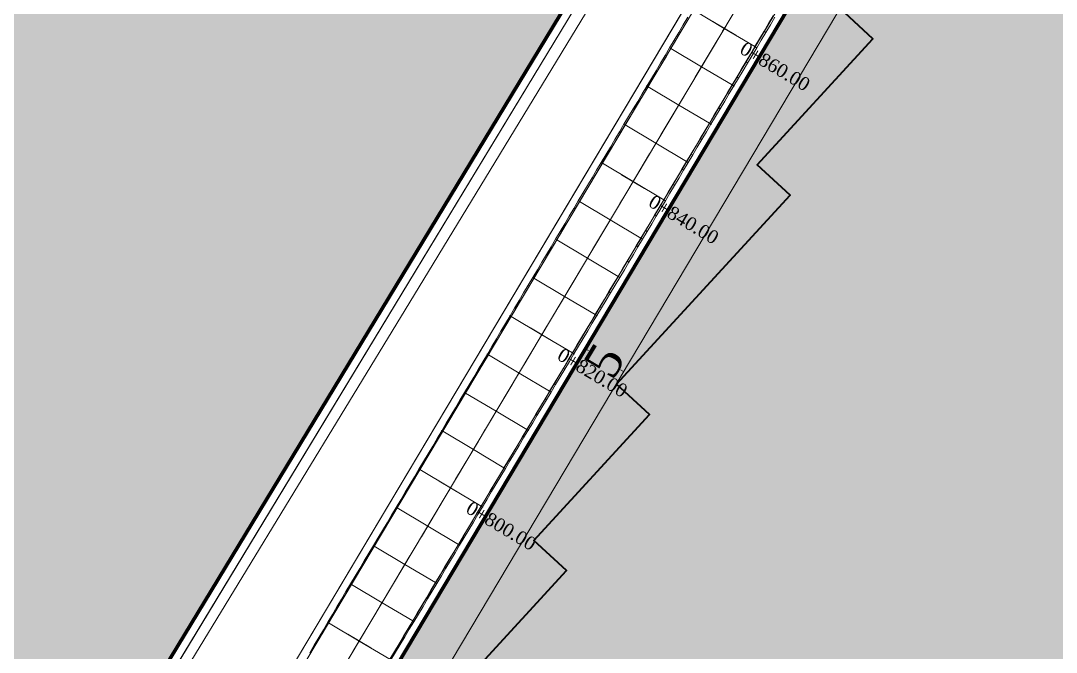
# Model space of a CAD drawing. Header units: metres. Extents: x 478603 to 489313, y 4282657 to 4289463.
# Drawn here: x 480176.2 to 480292.3, y 4287409.7 to 4287480.6 of the extents above; entities that cross this region are included whole.
import ezdxf

# ---------------------------------------------------------------- set-up
doc = ezdxf.new("R2010")
doc.units = ezdxf.units.M
for name, color, linetype, lineweight in [('ADAKENARI', 18, 'Continuous', 0), ('EKS_5', 5, 'Continuous', 0), ('EKSENLER', 3, 'Continuous', 0), ('HDA_5', 30, 'Continuous', 0), ('HDO_5', 30, 'Continuous', 0), ('KALDIRIM', 11, 'Continuous', 0), ('KYA_5', 1, 'Continuous', 20), ('KYO_5', 1, 'Continuous', 20), ('PARSEL_ALAN', 254, 'Continuous', 0), ('PARSEL_SERA_ALAN', 9, 'Continuous', 40), ('PL_ALİNMAN', 1, 'Continuous', 0), ('PL_ENKESIT', 1, 'Continuous', 0), ('PL_KM', 4, 'Continuous', 0), ('PL_KMYAZI', 30, 'Continuous', 0), ('REFUJ', 63, 'Continuous', 0), ('REVIZE_ONERI_KAM_SNR', 9, 'Continuous', 0), ('ROL_CEPHE', 1, 'Continuous', 0), ('SEV_KYA_HDA', 3, 'Continuous', 0), ('SEV_KYO_HDO', 3, 'Continuous', 0), ('SNR_PLANONAMAA', 233, 'Continuous', 0), ('SNR_YAPIYAK', 18, 'Continuous', 0), ('YKA_5', 33, 'Continuous', 0), ('YKO_5', 33, 'Continuous', 0)]:
    doc.layers.add(name, color=color, linetype=linetype, lineweight=lineweight)
doc.styles.get("Standard").update_dxf_attribs({"font": 'times.ttf'})

msp = doc.modelspace()

# ---------------------------------------------------------------- hatches: boundary and pattern name
at = {"layer": 'PARSEL_ALAN'}
msp.add_hatch(color=256, dxfattribs=at).paths.add_polyline_path([(480178.12, 4287340.65), (480306.94, 4287217.36), (480469.28, 4287395.43), (480302.06, 4287548.74)])
at = {"layer": 'PARSEL_SERA_ALAN'}
msp.add_hatch(color=256, dxfattribs=at).paths.add_polyline_path([(480293.18, 4287524.05), (480306.15, 4287538.21), (480460.94, 4287396.29), (480311.72, 4287233.54), (480190.1, 4287345.05), (480196.59, 4287352.12), (480192.91, 4287355.5), (480212.37, 4287376.73), (480208.68, 4287380.11), (480221.66, 4287394.26), (480217.97, 4287397.64), (480237.44, 4287418.87), (480233.75, 4287422.25), (480246.73, 4287436.4), (480243.04, 4287439.78), (480262.5, 4287461.01), (480258.82, 4287464.39), (480271.79, 4287478.54), (480268.11, 4287481.92), (480287.57, 4287503.14), (480283.89, 4287506.52), (480296.86, 4287520.68)])
at = {"layer": 'REVIZE_ONERI_KAM_SNR'}
msp.add_hatch(color=256, dxfattribs=at).paths.add_polyline_path([(480391.37, 4287736.67), (479958.38, 4287021.55), (479846.66, 4286823.22), (479817.89, 4286807.32), (479678.54, 4286593.14), (479667.02, 4286563.36), (479171.87, 4285664.49), (479060.05, 4285423.5), (478955.18, 4285211.94), (478971.57, 4285181.44), (478973.58, 4285138.06), (478896.83, 4284994.41), (478884.26, 4284953.22), (478871.38, 4284822.15), (478829.64, 4284818.29), (478829.64, 4284859.4), (478806.79, 4284865.48), (478716.87, 4284674.35), (478705.55, 4284645.23), (478602.86, 4284697.15), (478665.09, 4284834.56), (478661.84, 4284859.59), (478721.27, 4284982.03), (478734.09, 4284989.86), (478857.78, 4285241.35), (478838.86, 4285277.85), (478831.67, 4285382.6), (478866.61, 4285387.39), (478882.65, 4285289.09), (479341.44, 4286225.89), (479492.42, 4286515.34), (479668.69, 4286852.71), (479834.72, 4287134.36), (480316.15, 4287820.51), (480353.75, 4287856.55), (480321.39, 4287969.42), (480358.64, 4287985.06), (480384.47, 4287906.35), (480463.86, 4288018.44), (480598.66, 4288207.44), (480775.09, 4288481.28), (480856.22, 4288581.77), (481195.87, 4289025.92), (481277.92, 4288967.09), (481191.32, 4288856.62), (480684.78, 4288177.97), (480420.91, 4287781.11), (480447.15, 4287667.53), (480456.56, 4287584.46), (480422.31, 4287581.55), (480417.61, 4287623.09), (480404.49, 4287679.88)])

# ---------------------------------------------------------------- linework, layer by layer
at = {"layer": 'ADAKENARI', "lineweight": 200}
for p, q in [((480391.37, 4287736.67), (479958.38, 4287021.55)), ((480032.45, 4287096.08), (480373.88, 4287669.33))]:
    msp.add_line(p, q, dxfattribs=at)
at = {"layer": 'EKS_5'}
for p in [(480255.12, 4287479.71, 953.74), (480252.56, 4287475.41, 953.76), (480250.01, 4287471.11, 953.78), (480247.45, 4287466.82, 953.8), (480244.89, 4287462.52, 953.81), (480242.33, 4287458.23, 953.83), (480239.77, 4287453.93, 953.85), (480237.21, 4287449.64, 953.87), (480234.65, 4287445.34, 953.89), (480232.1, 4287441.04, 953.9), (480229.54, 4287436.75, 953.92), (480226.98, 4287432.45, 953.94), (480224.42, 4287428.16, 953.96), (480221.86, 4287423.86, 953.97), (480219.3, 4287419.56, 953.99), (480216.74, 4287415.27, 954.01), (480214.19, 4287410.97, 954.03)]:
    msp.add_point(p, dxfattribs=at)
at = {"layer": 'EKSENLER'}
msp.add_line((480392.57, 4287710.48), (480029.26, 4287100.49), dxfattribs=at)
at = {"layer": 'HDA_5'}
msp.add_polyline3d([(480217.63, 4287408.92, 953.98), (480218.14, 4287409.78, 953.97), (480218.65, 4287410.64, 953.97), (480219.17, 4287411.5, 953.97), (480219.68, 4287412.36, 953.96), (480220.19, 4287413.22, 953.96), (480220.7, 4287414.08, 953.96), (480221.21, 4287414.94, 953.95), (480221.72, 4287415.79, 953.95), (480222.24, 4287416.65, 953.95), (480222.75, 4287417.51, 953.94), (480223.26, 4287418.37, 953.94), (480223.77, 4287419.23, 953.94), (480224.28, 4287420.09, 953.93), (480224.79, 4287420.95, 953.93), (480225.31, 4287421.81, 953.92), (480225.82, 4287422.67, 953.92), (480226.33, 4287423.53, 953.92), (480226.84, 4287424.39, 953.91), (480227.35, 4287425.25, 953.91), (480227.86, 4287426.1, 953.91), (480228.38, 4287426.96, 953.9), (480228.89, 4287427.82, 953.9), (480229.4, 4287428.68, 953.9), (480229.91, 4287429.54, 953.89), (480230.42, 4287430.4, 953.89), (480230.94, 4287431.26, 953.89), (480231.45, 4287432.12, 953.88), (480231.96, 4287432.98, 953.88), (480232.47, 4287433.84, 953.87), (480232.98, 4287434.7, 953.87), (480233.49, 4287435.56, 953.87), (480234.01, 4287436.41, 953.86), (480234.52, 4287437.27, 953.86), (480235.03, 4287438.13, 953.86), (480235.54, 4287438.99, 953.85), (480236.05, 4287439.85, 953.85), (480236.56, 4287440.71, 953.85), (480237.08, 4287441.57, 953.84), (480237.59, 4287442.43, 953.84), (480238.1, 4287443.29, 953.84), (480238.61, 4287444.15, 953.83), (480239.12, 4287445.01, 953.83), (480239.63, 4287445.86, 953.82), (480240.15, 4287446.72, 953.82), (480240.66, 4287447.58, 953.82), (480241.17, 4287448.44, 953.81), (480241.68, 4287449.3, 953.81), (480242.19, 4287450.16, 953.81), (480242.7, 4287451.02, 953.8), (480243.22, 4287451.88, 953.8), (480243.73, 4287452.74, 953.8), (480244.24, 4287453.6, 953.79), (480244.75, 4287454.46, 953.79), (480245.26, 4287455.32, 953.79), (480245.78, 4287456.17, 953.78), (480246.29, 4287457.03, 953.78), (480246.8, 4287457.89, 953.77), (480247.31, 4287458.75, 953.77), (480247.82, 4287459.61, 953.77), (480248.33, 4287460.47, 953.76), (480248.85, 4287461.33, 953.76), (480249.36, 4287462.19, 953.76), (480249.87, 4287463.05, 953.75), (480250.38, 4287463.91, 953.75), (480250.89, 4287464.77, 953.75), (480251.4, 4287465.63, 953.74), (480251.92, 4287466.48, 953.74), (480252.43, 4287467.34, 953.74), (480252.94, 4287468.2, 953.73), (480253.45, 4287469.06, 953.73), (480253.96, 4287469.92, 953.73), (480254.47, 4287470.78, 953.72), (480254.99, 4287471.64, 953.72), (480255.5, 4287472.5, 953.71), (480256.01, 4287473.36, 953.71), (480256.52, 4287474.22, 953.71), (480257.03, 4287475.08, 953.7), (480257.54, 4287475.94, 953.7), (480258.06, 4287476.79, 953.7), (480258.57, 4287477.65, 953.69), (480259.08, 4287478.51, 953.69), (480259.59, 4287479.37, 953.69), (480260.1, 4287480.23, 953.68), (480260.61, 4287481.09, 953.68)], dxfattribs=at)
for p in [(480258.57, 4287477.65, 953.69), (480256.01, 4287473.36, 953.71), (480253.45, 4287469.06, 953.73), (480250.89, 4287464.77, 953.75), (480248.33, 4287460.47, 953.76), (480245.78, 4287456.17, 953.78), (480243.22, 4287451.88, 953.8), (480240.66, 4287447.58, 953.82), (480238.1, 4287443.29, 953.84), (480235.54, 4287438.99, 953.85), (480232.98, 4287434.7, 953.87), (480230.42, 4287430.4, 953.89), (480227.86, 4287426.1, 953.91), (480225.31, 4287421.81, 953.92), (480222.75, 4287417.51, 953.94), (480220.19, 4287413.22, 953.96)]:
    msp.add_point(p, dxfattribs=at)
at = {"layer": 'HDO_5'}
msp.add_polyline3d([(480208.69, 4287409.59, 953.99), (480209.21, 4287410.45, 953.99), (480209.72, 4287411.31, 953.99), (480210.23, 4287412.17, 953.98), (480210.74, 4287413.03, 953.98), (480211.25, 4287413.88, 953.97), (480211.76, 4287414.74, 953.97), (480212.28, 4287415.6, 953.97), (480212.79, 4287416.46, 953.96), (480213.3, 4287417.32, 953.96), (480213.81, 4287418.18, 953.96), (480214.32, 4287419.04, 953.95), (480214.83, 4287419.9, 953.95), (480215.35, 4287420.76, 953.95), (480215.86, 4287421.62, 953.94), (480216.37, 4287422.48, 953.94), (480216.88, 4287423.34, 953.94), (480217.39, 4287424.19, 953.93), (480217.9, 4287425.05, 953.93), (480218.42, 4287425.91, 953.92), (480218.93, 4287426.77, 953.92), (480219.44, 4287427.63, 953.92), (480219.95, 4287428.49, 953.91), (480220.46, 4287429.35, 953.91), (480220.97, 4287430.21, 953.91), (480221.49, 4287431.07, 953.9), (480222, 4287431.93, 953.9), (480222.51, 4287432.79, 953.9), (480223.02, 4287433.65, 953.89), (480223.53, 4287434.5, 953.89), (480224.04, 4287435.36, 953.89), (480224.56, 4287436.22, 953.88), (480225.07, 4287437.08, 953.88), (480225.58, 4287437.94, 953.87), (480226.09, 4287438.8, 953.87), (480226.6, 4287439.66, 953.87), (480227.12, 4287440.52, 953.86), (480227.63, 4287441.38, 953.86), (480228.14, 4287442.24, 953.86), (480228.65, 4287443.1, 953.85), (480229.16, 4287443.95, 953.85), (480229.67, 4287444.81, 953.85), (480230.19, 4287445.67, 953.84), (480230.7, 4287446.53, 953.84), (480231.21, 4287447.39, 953.84), (480231.72, 4287448.25, 953.83), (480232.23, 4287449.11, 953.83), (480232.74, 4287449.97, 953.82), (480233.26, 4287450.83, 953.82), (480233.77, 4287451.69, 953.82), (480234.28, 4287452.55, 953.81), (480234.79, 4287453.41, 953.81), (480235.3, 4287454.26, 953.81), (480235.81, 4287455.12, 953.8), (480236.33, 4287455.98, 953.8), (480236.84, 4287456.84, 953.8), (480237.35, 4287457.7, 953.79), (480237.86, 4287458.56, 953.79), (480238.37, 4287459.42, 953.79), (480238.88, 4287460.28, 953.78), (480239.4, 4287461.14, 953.78), (480239.91, 4287462, 953.77), (480240.42, 4287462.86, 953.77), (480240.93, 4287463.72, 953.77), (480241.44, 4287464.57, 953.76), (480241.95, 4287465.43, 953.76), (480242.47, 4287466.29, 953.76), (480242.98, 4287467.15, 953.75), (480243.49, 4287468.01, 953.75), (480244, 4287468.87, 953.75), (480244.51, 4287469.73, 953.74), (480245.03, 4287470.59, 953.74), (480245.54, 4287471.45, 953.74), (480246.05, 4287472.31, 953.73), (480246.56, 4287473.17, 953.73), (480247.07, 4287474.03, 953.73), (480247.58, 4287474.88, 953.72), (480248.1, 4287475.74, 953.72), (480248.61, 4287476.6, 953.71), (480249.12, 4287477.46, 953.71), (480249.63, 4287478.32, 953.71), (480250.14, 4287479.18, 953.7), (480250.65, 4287480.04, 953.7), (480251.17, 4287480.9, 953.7)], dxfattribs=at)
for p in [(480249.12, 4287477.46, 953.71), (480246.56, 4287473.17, 953.73), (480244, 4287468.87, 953.75), (480241.44, 4287464.57, 953.76), (480238.88, 4287460.28, 953.78), (480236.33, 4287455.98, 953.8), (480233.77, 4287451.69, 953.82), (480231.21, 4287447.39, 953.84), (480228.65, 4287443.1, 953.85), (480226.09, 4287438.8, 953.87), (480223.53, 4287434.5, 953.89), (480220.97, 4287430.21, 953.91), (480218.42, 4287425.91, 953.92), (480215.86, 4287421.62, 953.94), (480213.3, 4287417.32, 953.96), (480210.74, 4287413.03, 953.98)]:
    msp.add_point(p, dxfattribs=at)
at = {"layer": 'KALDIRIM'}
for p, q in [((479854.18, 4286814.36), (480371.62, 4287683.12)), ((480378.66, 4287679.3), (480032.7, 4287098.44))]:
    msp.add_line(p, q, dxfattribs=at)
at = {"layer": 'KYA_5'}
msp.add_polyline3d([(480217.74, 4287408.85, 955.28), (480218.26, 4287409.71, 955.31), (480218.77, 4287410.57, 955.33), (480219.29, 4287411.43, 955.35), (480219.8, 4287412.29, 955.38), (480220.31, 4287413.14, 955.4), (480220.83, 4287414, 955.41), (480221.34, 4287414.86, 955.42), (480221.85, 4287415.72, 955.42), (480222.36, 4287416.58, 955.43), (480222.88, 4287417.44, 955.44), (480223.39, 4287418.29, 955.45), (480223.9, 4287419.15, 955.46), (480224.42, 4287420.01, 955.48), (480224.93, 4287420.87, 955.49), (480225.44, 4287421.73, 955.5), (480225.96, 4287422.59, 955.52), (480226.47, 4287423.44, 955.53), (480226.98, 4287424.3, 955.55), (480227.5, 4287425.16, 955.56), (480228.01, 4287426.02, 955.58), (480228.52, 4287426.88, 955.58), (480229.03, 4287427.74, 955.58), (480229.55, 4287428.6, 955.58), (480230.06, 4287429.45, 955.58), (480230.57, 4287430.31, 955.58), (480231.08, 4287431.17, 955.58), (480231.59, 4287432.03, 955.57), (480232.1, 4287432.89, 955.57), (480232.62, 4287433.75, 955.57), (480233.13, 4287434.61, 955.56), (480233.64, 4287435.47, 955.56), (480234.15, 4287436.33, 955.56), (480234.66, 4287437.19, 955.57), (480235.18, 4287438.05, 955.57), (480235.69, 4287438.9, 955.57), (480236.2, 4287439.76, 955.6), (480236.72, 4287440.62, 955.63), (480237.23, 4287441.48, 955.66), (480237.75, 4287442.33, 955.69), (480238.26, 4287443.19, 955.71), (480238.78, 4287444.05, 955.74), (480239.29, 4287444.91, 955.77), (480239.8, 4287445.76, 955.8), (480240.32, 4287446.62, 955.83), (480240.83, 4287447.48, 955.86), (480241.35, 4287448.34, 955.86), (480241.86, 4287449.2, 955.86), (480242.37, 4287450.05, 955.87), (480242.88, 4287450.91, 955.87), (480243.4, 4287451.77, 955.88), (480243.91, 4287452.63, 955.87), (480244.42, 4287453.49, 955.87), (480244.93, 4287454.35, 955.86), (480245.44, 4287455.21, 955.86), (480245.95, 4287456.07, 955.85), (480246.46, 4287456.93, 955.85), (480246.98, 4287457.79, 955.84), (480247.49, 4287458.65, 955.84), (480248, 4287459.51, 955.83), (480248.51, 4287460.37, 955.82), (480249.02, 4287461.22, 955.82), (480249.53, 4287462.08, 955.81), (480250.05, 4287462.94, 955.8), (480250.56, 4287463.8, 955.8), (480251.07, 4287464.66, 955.79), (480251.58, 4287465.52, 955.78), (480252.09, 4287466.38, 955.77), (480252.6, 4287467.24, 955.76), (480253.11, 4287468.1, 955.76), (480253.62, 4287468.96, 955.75), (480254.14, 4287469.82, 955.77), (480254.65, 4287470.68, 955.78), (480255.16, 4287471.53, 955.8), (480255.68, 4287472.39, 955.82), (480256.19, 4287473.25, 955.84), (480256.71, 4287474.11, 955.85), (480257.22, 4287474.97, 955.86), (480257.73, 4287475.82, 955.86), (480258.24, 4287476.68, 955.87), (480258.76, 4287477.54, 955.88), (480259.27, 4287478.4, 955.85), (480259.78, 4287479.26, 955.83), (480260.29, 4287480.12, 955.81), (480260.8, 4287480.98, 955.79)], dxfattribs=at)
for p in [(480258.76, 4287477.54, 955.88), (480256.19, 4287473.25, 955.84), (480253.62, 4287468.96, 955.75), (480251.07, 4287464.66, 955.79), (480248.51, 4287460.37, 955.82), (480245.95, 4287456.07, 955.85), (480243.4, 4287451.77, 955.88), (480240.83, 4287447.48, 955.86), (480238.26, 4287443.19, 955.71), (480235.69, 4287438.9, 955.57), (480233.13, 4287434.61, 955.56), (480230.57, 4287430.31, 955.58), (480228.01, 4287426.02, 955.58), (480225.44, 4287421.73, 955.5), (480222.88, 4287417.44, 955.44), (480220.31, 4287413.14, 955.4)]:
    msp.add_point(p, dxfattribs=at)
at = {"layer": 'KYO_5'}
msp.add_polyline3d([(480208.63, 4287409.63, 954.74), (480209.14, 4287410.49, 954.75), (480209.65, 4287411.35, 954.77), (480210.16, 4287412.21, 954.79), (480210.67, 4287413.07, 954.81), (480211.18, 4287413.93, 954.83), (480211.69, 4287414.79, 954.86), (480212.2, 4287415.65, 954.89), (480212.7, 4287416.51, 954.91), (480213.21, 4287417.37, 954.94), (480213.73, 4287418.23, 954.94), (480214.24, 4287419.09, 954.94), (480214.75, 4287419.95, 954.94), (480215.26, 4287420.81, 954.93), (480215.77, 4287421.67, 954.93), (480216.28, 4287422.53, 954.93), (480216.8, 4287423.39, 954.93), (480217.31, 4287424.25, 954.93), (480217.82, 4287425.1, 954.93), (480218.33, 4287425.96, 954.93), (480218.84, 4287426.82, 954.93), (480219.35, 4287427.68, 954.94), (480219.86, 4287428.54, 954.95), (480220.37, 4287429.4, 954.95), (480220.88, 4287430.26, 954.96), (480221.4, 4287431.12, 954.97), (480221.91, 4287431.98, 954.97), (480222.42, 4287432.84, 954.98), (480222.93, 4287433.7, 954.99), (480223.44, 4287434.56, 954.99), (480223.95, 4287435.42, 955), (480224.46, 4287436.28, 955.01), (480224.97, 4287437.14, 955.01), (480225.48, 4287438, 955.02), (480225.99, 4287438.86, 955.02), (480226.5, 4287439.72, 955.03), (480227.02, 4287440.58, 955.03), (480227.53, 4287441.44, 955.04), (480228.04, 4287442.3, 955.05), (480228.55, 4287443.16, 955.05), (480229.06, 4287444.02, 955.09), (480229.56, 4287444.88, 955.13), (480230.07, 4287445.74, 955.17), (480230.58, 4287446.6, 955.21), (480231.09, 4287447.46, 955.25), (480231.6, 4287448.32, 955.24), (480232.11, 4287449.18, 955.24), (480232.62, 4287450.04, 955.24), (480233.13, 4287450.9, 955.24), (480233.65, 4287451.76, 955.23), (480234.16, 4287452.62, 955.25), (480234.67, 4287453.48, 955.26), (480235.18, 4287454.34, 955.28), (480235.69, 4287455.2, 955.29), (480236.2, 4287456.06, 955.31), (480236.71, 4287456.92, 955.31), (480237.22, 4287457.78, 955.31), (480237.73, 4287458.64, 955.32), (480238.24, 4287459.5, 955.32), (480238.75, 4287460.36, 955.32), (480239.26, 4287461.22, 955.32), (480239.78, 4287462.08, 955.31), (480240.29, 4287462.94, 955.31), (480240.8, 4287463.79, 955.3), (480241.31, 4287464.65, 955.3), (480241.82, 4287465.51, 955.29), (480242.34, 4287466.37, 955.28), (480242.85, 4287467.23, 955.28), (480243.36, 4287468.09, 955.27), (480243.87, 4287468.95, 955.26), (480244.38, 4287469.81, 955.25), (480244.9, 4287470.67, 955.24), (480245.41, 4287471.52, 955.23), (480245.92, 4287472.38, 955.22), (480246.43, 4287473.24, 955.22), (480246.94, 4287474.1, 955.22), (480247.46, 4287474.96, 955.22), (480247.97, 4287475.82, 955.22), (480248.48, 4287476.68, 955.23), (480248.99, 4287477.54, 955.23), (480249.5, 4287478.4, 955.23), (480250.01, 4287479.26, 955.23), (480250.52, 4287480.12, 955.23), (480251.03, 4287480.98, 955.23)], dxfattribs=at)
for p in [(480248.99, 4287477.54, 955.23), (480246.43, 4287473.24, 955.22), (480243.87, 4287468.95, 955.26), (480241.31, 4287464.65, 955.3), (480238.75, 4287460.36, 955.32), (480236.2, 4287456.06, 955.31), (480233.65, 4287451.76, 955.23), (480231.09, 4287447.46, 955.25), (480228.55, 4287443.16, 955.05), (480225.99, 4287438.86, 955.02), (480223.44, 4287434.56, 954.99), (480220.88, 4287430.26, 954.96), (480218.33, 4287425.96, 954.93), (480215.77, 4287421.67, 954.93), (480213.21, 4287417.37, 954.94), (480210.67, 4287413.07, 954.81)]:
    msp.add_point(p, dxfattribs=at)
at = {"layer": 'PARSEL_ALAN'}
for points in [[(480178.12, 4287340.65, 954.33), (480306.94, 4287217.36, 950.43), (480469.28, 4287395.43, 964.15), (480302.06, 4287548.74, 954.84), (480178.12, 4287340.65, 954.33)], [(480178.12, 4287340.65, 0), (480306.94, 4287217.36, 0), (480469.28, 4287395.43, 0), (480302.06, 4287548.74, 0), (480178.12, 4287340.65, 0)]]:
    msp.add_polyline3d(points, close=True, dxfattribs=at)
at = {"layer": 'PARSEL_SERA_ALAN'}
msp.add_polyline3d([(480293.18, 4287524.05, 0), (480306.15, 4287538.21, 0), (480460.94, 4287396.29, 0), (480311.72, 4287233.54, 0), (480190.1, 4287345.05, 0), (480196.59, 4287352.12, 0), (480192.91, 4287355.5, 0), (480212.37, 4287376.73, 0), (480208.68, 4287380.11, 0), (480221.66, 4287394.26, 0), (480217.97, 4287397.64, 0), (480237.44, 4287418.87, 0), (480233.75, 4287422.25, 0), (480246.73, 4287436.4, 0), (480243.04, 4287439.78, 0), (480262.5, 4287461.01, 0), (480258.82, 4287464.39, 0), (480271.79, 4287478.54, 0), (480268.11, 4287481.92, 0), (480287.57, 4287503.14, 0), (480283.89, 4287506.52, 0), (480296.86, 4287520.68, 0), (480293.18, 4287524.05, 0)], close=True, dxfattribs=at)
msp.add_polyline3d([(480293.18, 4287524.05, 0), (480306.15, 4287538.21, 0), (480460.94, 4287396.29, 0), (480311.72, 4287233.54, 0), (480190.1, 4287345.05, 0), (480196.59, 4287352.12, 0), (480192.91, 4287355.5, 0), (480212.37, 4287376.73, 0), (480208.68, 4287380.11, 0), (480221.66, 4287394.26, 0), (480217.97, 4287397.64, 0), (480237.44, 4287418.87, 0), (480233.75, 4287422.25, 0), (480246.73, 4287436.4, 0), (480243.04, 4287439.78, 0), (480262.5, 4287461.01, 0), (480258.82, 4287464.39, 0), (480271.79, 4287478.54, 0), (480268.11, 4287481.92, 0), (480287.57, 4287503.14, 0), (480283.89, 4287506.52, 0), (480296.86, 4287520.68, 0), (480293.18, 4287524.05, 0)], close=True, dxfattribs=at)
at = {"layer": 'PL_ALİNMAN'}
for p, q in [((480254.93, 4287479.38), (480255.18, 4287479.81)), ((480251.86, 4287474.22), (480254.42, 4287478.52)), ((480251.09, 4287472.93), (480251.34, 4287473.36)), ((480248.02, 4287467.78), (480250.58, 4287472.07)), ((480247.25, 4287466.49), (480247.51, 4287466.92)), ((480244.18, 4287461.33), (480246.74, 4287465.63)), ((480243.41, 4287460.05), (480243.67, 4287460.48)), ((480240.34, 4287454.89), (480242.9, 4287459.19)), ((480239.58, 4287453.6), (480239.83, 4287454.03)), ((480236.51, 4287448.45), (480239.06, 4287452.74)), ((480235.74, 4287447.16), (480235.99, 4287447.59)), ((480232.67, 4287442), (480235.23, 4287446.3)), ((480231.9, 4287440.71), (480232.16, 4287441.14)), ((480228.83, 4287435.56), (480231.39, 4287439.86)), ((480228.06, 4287434.27), (480228.32, 4287434.7)), ((480224.99, 4287429.12), (480227.55, 4287433.41)), ((480224.22, 4287427.83), (480224.48, 4287428.26)), ((480221.15, 4287422.67), (480223.71, 4287426.97)), ((480220.39, 4287421.38), (480220.64, 4287421.81)), ((480217.32, 4287416.23), (480219.87, 4287420.52)), ((480216.55, 4287414.94), (480216.8, 4287415.37)), ((480213.48, 4287409.79), (480216.04, 4287414.08))]:
    msp.add_line(p, q, dxfattribs=at)
at = {"layer": 'PL_ENKESIT'}
for points in [[(480251.55, 4287481.84, 955.23), (480251.68, 4287481.76, 953.69), (480251.69, 4287481.75, 953.74), (480255.12, 4287479.71, 953.74), (480258.56, 4287477.66, 953.74), (480258.57, 4287477.65, 953.69), (480258.76, 4287477.54, 955.88)], [(480248.99, 4287477.54, 955.23), (480249.12, 4287477.46, 953.71), (480249.13, 4287477.46, 953.76), (480252.56, 4287475.41, 953.76), (480256, 4287473.36, 953.76), (480256.01, 4287473.36, 953.71), (480256.19, 4287473.25, 955.84)], [(480246.43, 4287473.24, 955.22), (480246.56, 4287473.17, 953.73), (480246.57, 4287473.16, 953.78), (480250.01, 4287471.11, 953.78), (480253.44, 4287469.07, 953.78), (480253.45, 4287469.06, 953.73), (480253.62, 4287468.96, 955.75)], [(480243.87, 4287468.95, 955.26), (480244, 4287468.87, 953.75), (480244.01, 4287468.87, 953.8), (480247.45, 4287466.82, 953.8), (480250.88, 4287464.77, 953.8), (480250.89, 4287464.77, 953.75), (480251.07, 4287464.66, 955.79)], [(480241.31, 4287464.65, 955.3), (480241.44, 4287464.57, 953.76), (480241.45, 4287464.57, 953.81), (480244.89, 4287462.52, 953.81), (480248.33, 4287460.48, 953.81), (480248.33, 4287460.47, 953.76), (480248.51, 4287460.37, 955.82)], [(480238.75, 4287460.36, 955.32), (480238.88, 4287460.28, 953.78), (480238.89, 4287460.27, 953.83), (480242.33, 4287458.23, 953.83), (480245.77, 4287456.18, 953.83), (480245.78, 4287456.17, 953.78), (480245.95, 4287456.07, 955.85)], [(480236.2, 4287456.06, 955.31), (480236.33, 4287455.98, 953.8), (480236.33, 4287455.98, 953.85), (480239.77, 4287453.93, 953.85), (480243.21, 4287451.88, 953.85), (480243.22, 4287451.88, 953.8), (480243.4, 4287451.77, 955.88)], [(480233.65, 4287451.76, 955.23), (480233.77, 4287451.69, 953.82), (480233.78, 4287451.68, 953.87), (480237.21, 4287449.64, 953.87), (480240.65, 4287447.59, 953.87), (480240.66, 4287447.58, 953.82), (480240.83, 4287447.48, 955.86)], [(480231.09, 4287447.46, 955.25), (480231.21, 4287447.39, 953.84), (480231.22, 4287447.39, 953.89), (480234.65, 4287445.34, 953.89), (480238.09, 4287443.29, 953.89), (480238.1, 4287443.29, 953.84), (480238.26, 4287443.19, 955.71)], [(480228.55, 4287443.16, 955.05), (480228.65, 4287443.1, 953.85), (480228.66, 4287443.09, 953.9), (480232.1, 4287441.04, 953.9), (480235.53, 4287439, 953.9), (480235.54, 4287438.99, 953.85), (480235.69, 4287438.9, 955.57)], [(480225.99, 4287438.86, 955.02), (480226.09, 4287438.8, 953.87), (480226.1, 4287438.79, 953.92), (480229.54, 4287436.75, 953.92), (480232.97, 4287434.7, 953.92), (480232.98, 4287434.7, 953.87), (480233.13, 4287434.61, 955.56)], [(480223.44, 4287434.56, 954.99), (480223.53, 4287434.5, 953.89), (480223.54, 4287434.5, 953.94), (480226.98, 4287432.45, 953.94), (480230.41, 4287430.41, 953.94), (480230.42, 4287430.4, 953.89), (480230.57, 4287430.31, 955.58)], [(480220.88, 4287430.26, 954.96), (480220.97, 4287430.21, 953.91), (480220.98, 4287430.2, 953.96), (480224.42, 4287428.16, 953.96), (480227.86, 4287426.11, 953.96), (480227.86, 4287426.1, 953.91), (480228.01, 4287426.02, 955.58)], [(480218.33, 4287425.96, 954.93), (480218.42, 4287425.91, 953.92), (480218.42, 4287425.91, 953.97), (480221.86, 4287423.86, 953.97), (480225.3, 4287421.81, 953.97), (480225.31, 4287421.81, 953.92), (480225.44, 4287421.73, 955.5)], [(480215.77, 4287421.67, 954.93), (480215.86, 4287421.62, 953.94), (480215.87, 4287421.61, 953.99), (480219.3, 4287419.56, 953.99), (480222.74, 4287417.52, 953.99), (480222.75, 4287417.51, 953.94), (480222.88, 4287417.44, 955.44)], [(480213.21, 4287417.37, 954.94), (480213.3, 4287417.32, 953.96), (480213.31, 4287417.32, 954.01), (480216.74, 4287415.27, 954.01), (480220.18, 4287413.22, 954.01), (480220.19, 4287413.22, 953.96), (480220.31, 4287413.14, 955.4)], [(480210.67, 4287413.07, 954.81), (480210.74, 4287413.03, 953.98), (480210.75, 4287413.02, 954.03), (480214.19, 4287410.97, 954.03), (480217.62, 4287408.93, 954.03), (480217.63, 4287408.92, 953.98), (480217.74, 4287408.85, 955.28)]]:
    msp.add_polyline3d(points, dxfattribs=at)
at = {"layer": 'PL_KM'}
for p, q in [((480256.41, 4287478.94), (480253.83, 4287480.47)), ((480246.18, 4287461.76), (480243.6, 4287463.29)), ((480235.94, 4287444.57), (480233.37, 4287446.11)), ((480225.71, 4287427.39), (480223.13, 4287428.92)), ((480215.47, 4287410.21), (480212.9, 4287411.74))]:
    msp.add_line(p, q, dxfattribs=at)
at = {"layer": 'REFUJ'}
for p, q in [((480350.02, 4287666.45), (479959.25, 4287021.04)), ((479853.4, 4286815.01), (480357.77, 4287661.82))]:
    msp.add_line(p, q, dxfattribs=at)
msp.add_polyline3d([(479959.25, 4287021.04, 0), (480350.02, 4287666.45, 0), (480350.37, 4287666.92, 0), (480350.81, 4287667.31, 0), (480351.31, 4287667.61, 0), (480351.86, 4287667.81, 0), (480352.44, 4287667.9, 0), (480353.02, 4287667.87, 0), (480353.59, 4287667.73, 0), (480354.12, 4287667.48, 0), (480356.72, 4287665.93, 0), (480357.2, 4287665.58, 0), (480357.6, 4287665.15, 0), (480357.9, 4287664.64, 0), (480358.1, 4287664.09, 0), (480358.19, 4287663.51, 0), (480358.16, 4287662.92, 0), (480358.02, 4287662.35, 0), (480357.77, 4287661.82, 0), (479853.4, 4286815.01, 0)], dxfattribs=at)
at = {"layer": 'REVIZE_ONERI_KAM_SNR'}
for points in [[(480684.78, 4288177.97, 0), (480420.91, 4287781.11, 0), (480447.15, 4287667.53, 0), (480456.56, 4287584.46, 0), (480422.31, 4287581.55, 0), (480417.61, 4287623.09, 0), (480404.49, 4287679.88, 0), (480391.37, 4287736.67, 0), (479958.38, 4287021.55, 0), (479846.66, 4286823.22, 0), (479817.89, 4286807.32, 0), (479678.54, 4286593.14, 0), (479667.02, 4286563.36, 0), (479667.02, 4286563.36, 0), (479171.87, 4285664.49, 0)], [(480684.78, 4288177.97, 0), (480420.91, 4287781.11, 0), (480447.15, 4287667.53, 0), (480456.56, 4287584.46, 0), (480422.31, 4287581.55, 0), (480417.61, 4287623.09, 0), (480404.49, 4287679.88, 0), (480391.37, 4287736.67, 0), (480391.37, 4287736.67, 0), (479958.38, 4287021.55, 0), (479846.66, 4286823.22, 0), (479817.89, 4286807.32, 0), (479678.54, 4286593.14, 0), (479667.02, 4286563.36, 0), (479171.87, 4285664.49, 0)], [(480684.78, 4288177.97, 0), (480420.91, 4287781.11, 0), (480447.15, 4287667.53, 0), (480456.56, 4287584.46, 0), (480422.31, 4287581.55, 0), (480417.61, 4287623.09, 0), (480404.49, 4287679.88, 0), (480391.37, 4287736.67, 0), (480391.37, 4287736.67, 0), (479958.38, 4287021.55, 0), (479846.66, 4286823.22, 0), (479817.89, 4286807.32, 0), (479678.54, 4286593.14, 0), (479667.02, 4286563.36, 0), (479171.87, 4285664.49, 0)]]:
    msp.add_polyline3d(points, dxfattribs=at)
at = {"layer": 'ROL_CEPHE'}
for p, q in [((480239.54, 4287443.77), (480239.88, 4287443.56)), ((480243.83, 4287441.21), (480243.49, 4287441.41))]:
    msp.add_line(p, q, dxfattribs=at)
at = {"layer": 'SEV_KYA_HDA'}
for p, q in [((480259.78, 4287479.26, 955.83), (480259.68, 4287479.32, 954.76)), ((480258.76, 4287477.54, 955.88), (480258.57, 4287477.65, 953.69)), ((480257.73, 4287475.82, 955.86), (480257.64, 4287475.88, 954.78)), ((480256.71, 4287474.11, 955.85), (480256.52, 4287474.22, 953.71)), ((480255.68, 4287472.39, 955.82), (480255.59, 4287472.44, 954.77)), ((480254.65, 4287470.68, 955.78), (480254.47, 4287470.78, 953.72)), ((480253.62, 4287468.96, 955.75), (480253.54, 4287469.01, 954.74)), ((480252.6, 4287467.24, 955.76), (480252.43, 4287467.34, 953.74)), ((480251.58, 4287465.52, 955.78), (480251.49, 4287465.57, 954.76)), ((480250.56, 4287463.8, 955.8), (480250.38, 4287463.91, 953.75)), ((480249.53, 4287462.08, 955.81), (480249.45, 4287462.14, 954.78)), ((480248.51, 4287460.37, 955.82), (480248.33, 4287460.47, 953.76)), ((480247.49, 4287458.65, 955.84), (480247.4, 4287458.7, 954.8)), ((480246.46, 4287456.93, 955.85), (480246.29, 4287457.03, 953.78)), ((480245.44, 4287455.21, 955.86), (480245.35, 4287455.26, 954.82)), ((480244.42, 4287453.49, 955.87), (480244.24, 4287453.6, 953.79)), ((480243.4, 4287451.77, 955.88), (480243.31, 4287451.83, 954.84)), ((480242.37, 4287450.05, 955.87), (480242.19, 4287450.16, 953.81)), ((480241.35, 4287448.34, 955.86), (480241.26, 4287448.39, 954.84)), ((480240.32, 4287446.62, 955.83), (480240.15, 4287446.72, 953.82)), ((480239.29, 4287444.91, 955.77), (480239.21, 4287444.96, 954.8)), ((480238.26, 4287443.19, 955.71), (480238.1, 4287443.29, 953.84)), ((480237.23, 4287441.48, 955.66), (480237.15, 4287441.52, 954.75)), ((480236.2, 4287439.76, 955.6), (480236.05, 4287439.85, 953.85)), ((480235.18, 4287438.05, 955.57), (480235.1, 4287438.09, 954.71)), ((480234.15, 4287436.33, 955.56), (480234.01, 4287436.41, 953.86)), ((480233.13, 4287434.61, 955.56), (480233.05, 4287434.65, 954.72)), ((480232.1, 4287432.89, 955.57), (480231.96, 4287432.98, 953.88)), ((480231.08, 4287431.17, 955.58), (480231.01, 4287431.22, 954.73)), ((480230.06, 4287429.45, 955.58), (480229.91, 4287429.54, 953.89)), ((480229.03, 4287427.74, 955.58), (480228.96, 4287427.78, 954.74)), ((480228.01, 4287426.02, 955.58), (480227.86, 4287426.1, 953.91)), ((480226.98, 4287424.3, 955.55), (480226.91, 4287424.34, 954.73)), ((480225.96, 4287422.59, 955.52), (480225.82, 4287422.67, 953.92)), ((480224.93, 4287420.87, 955.49), (480224.86, 4287420.91, 954.71)), ((480223.9, 4287419.15, 955.46), (480223.77, 4287419.23, 953.94)), ((480222.88, 4287417.44, 955.44), (480222.81, 4287417.47, 954.69)), ((480221.85, 4287415.72, 955.42), (480221.72, 4287415.79, 953.95)), ((480220.83, 4287414, 955.41), (480220.76, 4287414.04, 954.68)), ((480219.8, 4287412.29, 955.38), (480219.68, 4287412.36, 953.96)), ((480218.77, 4287410.57, 955.33), (480218.71, 4287410.6, 954.65))]:
    msp.add_line(p, q, dxfattribs=at)
at = {"layer": 'SEV_KYO_HDO'}
for p, q in [((480250.52, 4287480.12, 955.23), (480250.59, 4287480.08, 954.47)), ((480249.5, 4287478.4, 955.23), (480249.63, 4287478.32, 953.71)), ((480248.48, 4287476.68, 955.23), (480248.54, 4287476.64, 954.47)), ((480247.46, 4287474.96, 955.22), (480247.58, 4287474.88, 953.72)), ((480246.43, 4287473.24, 955.22), (480246.5, 4287473.2, 954.47)), ((480245.41, 4287471.52, 955.23), (480245.54, 4287471.45, 953.74)), ((480244.38, 4287469.81, 955.25), (480244.45, 4287469.77, 954.5)), ((480243.36, 4287468.09, 955.27), (480243.49, 4287468.01, 953.75)), ((480242.34, 4287466.37, 955.28), (480242.4, 4287466.33, 954.52)), ((480241.31, 4287464.65, 955.3), (480241.44, 4287464.57, 953.76)), ((480240.29, 4287462.94, 955.31), (480240.35, 4287462.9, 954.54)), ((480239.26, 4287461.22, 955.32), (480239.4, 4287461.14, 953.78)), ((480238.24, 4287459.5, 955.32), (480238.31, 4287459.46, 954.55)), ((480237.22, 4287457.78, 955.31), (480237.35, 4287457.7, 953.79)), ((480236.2, 4287456.06, 955.31), (480236.26, 4287456.02, 954.55)), ((480235.18, 4287454.34, 955.28), (480235.3, 4287454.26, 953.81)), ((480234.16, 4287452.62, 955.25), (480234.22, 4287452.58, 954.53)), ((480233.13, 4287450.9, 955.24), (480233.26, 4287450.83, 953.82)), ((480232.11, 4287449.18, 955.24), (480232.17, 4287449.15, 954.54)), ((480231.09, 4287447.46, 955.25), (480231.21, 4287447.39, 953.84)), ((480230.07, 4287445.74, 955.17), (480230.13, 4287445.71, 954.51)), ((480229.06, 4287444.02, 955.09), (480229.16, 4287443.95, 953.85)), ((480228.04, 4287442.3, 955.05), (480228.09, 4287442.27, 954.45)), ((480227.02, 4287440.58, 955.03), (480227.12, 4287440.52, 953.86)), ((480225.99, 4287438.86, 955.02), (480226.04, 4287438.83, 954.45)), ((480224.97, 4287437.14, 955.01), (480225.07, 4287437.08, 953.88)), ((480223.95, 4287435.42, 955), (480224, 4287435.39, 954.44)), ((480222.93, 4287433.7, 954.99), (480223.02, 4287433.65, 953.89)), ((480221.91, 4287431.98, 954.97), (480221.95, 4287431.95, 954.44)), ((480220.88, 4287430.26, 954.96), (480220.97, 4287430.21, 953.91)), ((480219.86, 4287428.54, 954.95), (480219.91, 4287428.52, 954.43)), ((480218.84, 4287426.82, 954.93), (480218.93, 4287426.77, 953.92)), ((480217.82, 4287425.1, 954.93), (480217.86, 4287425.08, 954.43)), ((480216.8, 4287423.39, 954.93), (480216.88, 4287423.34, 953.94)), ((480215.77, 4287421.67, 954.93), (480215.81, 4287421.64, 954.44)), ((480214.75, 4287419.95, 954.94), (480214.83, 4287419.9, 953.95)), ((480213.73, 4287418.23, 954.94), (480213.77, 4287418.21, 954.45)), ((480212.7, 4287416.51, 954.91), (480212.79, 4287416.46, 953.96)), ((480211.69, 4287414.79, 954.86), (480211.73, 4287414.77, 954.42)), ((480210.67, 4287413.07, 954.81), (480210.74, 4287413.03, 953.98)), ((480209.65, 4287411.35, 954.77), (480209.68, 4287411.33, 954.38))]:
    msp.add_line(p, q, dxfattribs=at)
at = {"layer": 'SNR_PLANONAMAA'}
for p, q in [((480219.32, 4287448.14, 942.48), (480421.8, 4287780.65, 942.48)), ((479959.27, 4287021.09, 942.48), (480219.32, 4287448.14, 942.48))]:
    msp.add_line(p, q, dxfattribs=at)
at = {"layer": 'SNR_YAPIYAK'}
msp.add_line((480303.21, 4287540.9, 954.33), (480184.45, 4287341.51, 954.33), dxfattribs=at)
at = {"layer": 'YKA_5'}
msp.add_polyline3d([(480217.62, 4287408.93, 954.03), (480218.13, 4287409.79, 954.02), (480218.65, 4287410.64, 954.02), (480219.16, 4287411.5, 954.02), (480219.67, 4287412.36, 954.01), (480220.18, 4287413.22, 954.01), (480220.69, 4287414.08, 954.01), (480221.2, 4287414.94, 954), (480221.72, 4287415.8, 954), (480222.23, 4287416.66, 954), (480222.74, 4287417.52, 953.99), (480223.25, 4287418.38, 953.99), (480223.76, 4287419.24, 953.99), (480224.27, 4287420.1, 953.98), (480224.79, 4287420.95, 953.98), (480225.3, 4287421.81, 953.97), (480225.81, 4287422.67, 953.97), (480226.32, 4287423.53, 953.97), (480226.83, 4287424.39, 953.96), (480227.34, 4287425.25, 953.96), (480227.86, 4287426.11, 953.96), (480228.37, 4287426.97, 953.95), (480228.88, 4287427.83, 953.95), (480229.39, 4287428.69, 953.95), (480229.9, 4287429.55, 953.94), (480230.41, 4287430.41, 953.94), (480230.93, 4287431.26, 953.94), (480231.44, 4287432.12, 953.93), (480231.95, 4287432.98, 953.93), (480232.46, 4287433.84, 953.92), (480232.97, 4287434.7, 953.92), (480233.49, 4287435.56, 953.92), (480234, 4287436.42, 953.91), (480234.51, 4287437.28, 953.91), (480235.02, 4287438.14, 953.91), (480235.53, 4287439, 953.9), (480236.04, 4287439.86, 953.9), (480236.56, 4287440.72, 953.9), (480237.07, 4287441.57, 953.89), (480237.58, 4287442.43, 953.89), (480238.09, 4287443.29, 953.89), (480238.6, 4287444.15, 953.88), (480239.11, 4287445.01, 953.88), (480239.63, 4287445.87, 953.87), (480240.14, 4287446.73, 953.87), (480240.65, 4287447.59, 953.87), (480241.16, 4287448.45, 953.86), (480241.67, 4287449.31, 953.86), (480242.18, 4287450.17, 953.86), (480242.7, 4287451.03, 953.85), (480243.21, 4287451.88, 953.85), (480243.72, 4287452.74, 953.85), (480244.23, 4287453.6, 953.84), (480244.74, 4287454.46, 953.84), (480245.25, 4287455.32, 953.84), (480245.77, 4287456.18, 953.83), (480246.28, 4287457.04, 953.83), (480246.79, 4287457.9, 953.82), (480247.3, 4287458.76, 953.82), (480247.81, 4287459.62, 953.82), (480248.33, 4287460.48, 953.81), (480248.84, 4287461.33, 953.81), (480249.35, 4287462.19, 953.81), (480249.86, 4287463.05, 953.8), (480250.37, 4287463.91, 953.8), (480250.88, 4287464.77, 953.8), (480251.4, 4287465.63, 953.79), (480251.91, 4287466.49, 953.79), (480252.42, 4287467.35, 953.79), (480252.93, 4287468.21, 953.78), (480253.44, 4287469.07, 953.78), (480253.95, 4287469.93, 953.78), (480254.47, 4287470.79, 953.77), (480254.98, 4287471.64, 953.77), (480255.49, 4287472.5, 953.76), (480256, 4287473.36, 953.76), (480256.51, 4287474.22, 953.76), (480257.02, 4287475.08, 953.75), (480257.54, 4287475.94, 953.75), (480258.05, 4287476.8, 953.75), (480258.56, 4287477.66, 953.74), (480259.07, 4287478.52, 953.74), (480259.58, 4287479.38, 953.74), (480260.09, 4287480.24, 953.73), (480260.61, 4287481.1, 953.73)], dxfattribs=at)
for p in [(480258.56, 4287477.66, 953.74), (480256, 4287473.36, 953.76), (480253.44, 4287469.07, 953.78), (480250.88, 4287464.77, 953.8), (480248.33, 4287460.48, 953.81), (480245.77, 4287456.18, 953.83), (480243.21, 4287451.88, 953.85), (480240.65, 4287447.59, 953.87), (480238.09, 4287443.29, 953.89), (480235.53, 4287439, 953.9), (480232.97, 4287434.7, 953.92), (480230.41, 4287430.41, 953.94), (480227.86, 4287426.11, 953.96), (480225.3, 4287421.81, 953.97), (480222.74, 4287417.52, 953.99), (480220.18, 4287413.22, 954.01)]:
    msp.add_point(p, dxfattribs=at)
at = {"layer": 'YKO_5'}
msp.add_polyline3d([(480208.7, 4287409.58, 954.04), (480209.21, 4287410.44, 954.04), (480209.73, 4287411.3, 954.04), (480210.24, 4287412.16, 954.03), (480210.75, 4287413.02, 954.03), (480211.26, 4287413.88, 954.02), (480211.77, 4287414.74, 954.02), (480212.28, 4287415.6, 954.02), (480212.8, 4287416.46, 954.01), (480213.31, 4287417.32, 954.01), (480213.82, 4287418.18, 954.01), (480214.33, 4287419.03, 954), (480214.84, 4287419.89, 954), (480215.35, 4287420.75, 954), (480215.87, 4287421.61, 953.99), (480216.38, 4287422.47, 953.99), (480216.89, 4287423.33, 953.99), (480217.4, 4287424.19, 953.98), (480217.91, 4287425.05, 953.98), (480218.42, 4287425.91, 953.97), (480218.94, 4287426.77, 953.97), (480219.45, 4287427.63, 953.97), (480219.96, 4287428.49, 953.96), (480220.47, 4287429.34, 953.96), (480220.98, 4287430.2, 953.96), (480221.49, 4287431.06, 953.95), (480222.01, 4287431.92, 953.95), (480222.52, 4287432.78, 953.95), (480223.03, 4287433.64, 953.94), (480223.54, 4287434.5, 953.94), (480224.05, 4287435.36, 953.94), (480224.57, 4287436.22, 953.93), (480225.08, 4287437.08, 953.93), (480225.59, 4287437.94, 953.92), (480226.1, 4287438.79, 953.92), (480226.61, 4287439.65, 953.92), (480227.12, 4287440.51, 953.91), (480227.64, 4287441.37, 953.91), (480228.15, 4287442.23, 953.91), (480228.66, 4287443.09, 953.9), (480229.17, 4287443.95, 953.9), (480229.68, 4287444.81, 953.9), (480230.19, 4287445.67, 953.89), (480230.71, 4287446.53, 953.89), (480231.22, 4287447.39, 953.89), (480231.73, 4287448.25, 953.88), (480232.24, 4287449.1, 953.88), (480232.75, 4287449.96, 953.87), (480233.26, 4287450.82, 953.87), (480233.78, 4287451.68, 953.87), (480234.29, 4287452.54, 953.86), (480234.8, 4287453.4, 953.86), (480235.31, 4287454.26, 953.86), (480235.82, 4287455.12, 953.85), (480236.33, 4287455.98, 953.85), (480236.85, 4287456.84, 953.85), (480237.36, 4287457.7, 953.84), (480237.87, 4287458.56, 953.84), (480238.38, 4287459.41, 953.84), (480238.89, 4287460.27, 953.83), (480239.4, 4287461.13, 953.83), (480239.92, 4287461.99, 953.82), (480240.43, 4287462.85, 953.82), (480240.94, 4287463.71, 953.82), (480241.45, 4287464.57, 953.81), (480241.96, 4287465.43, 953.81), (480242.48, 4287466.29, 953.81), (480242.99, 4287467.15, 953.8), (480243.5, 4287468.01, 953.8), (480244.01, 4287468.87, 953.8), (480244.52, 4287469.72, 953.79), (480245.03, 4287470.58, 953.79), (480245.55, 4287471.44, 953.79), (480246.06, 4287472.3, 953.78), (480246.57, 4287473.16, 953.78), (480247.08, 4287474.02, 953.78), (480247.59, 4287474.88, 953.77), (480248.1, 4287475.74, 953.77), (480248.62, 4287476.6, 953.76), (480249.13, 4287477.46, 953.76), (480249.64, 4287478.32, 953.76), (480250.15, 4287479.18, 953.75), (480250.66, 4287480.03, 953.75), (480251.17, 4287480.89, 953.75)], dxfattribs=at)
for p in [(480249.13, 4287477.46, 953.76), (480246.57, 4287473.16, 953.78), (480244.01, 4287468.87, 953.8), (480241.45, 4287464.57, 953.81), (480238.89, 4287460.27, 953.83), (480236.33, 4287455.98, 953.85), (480233.78, 4287451.68, 953.87), (480231.22, 4287447.39, 953.89), (480228.66, 4287443.09, 953.9), (480226.1, 4287438.79, 953.92), (480223.54, 4287434.5, 953.94), (480220.98, 4287430.2, 953.96), (480218.42, 4287425.91, 953.97), (480215.87, 4287421.61, 953.99), (480213.31, 4287417.32, 954.01), (480210.75, 4287413.02, 954.03)]:
    msp.add_point(p, dxfattribs=at)

# ---------------------------------------------------------------- texts
at = {"layer": 'PL_KMYAZI'}
for s, p in [('0+860.00', (480256.72, 4287477.01)), ('0+840.00', (480246.48, 4287459.83)), ('0+820.00', (480236.25, 4287442.64)), ('0+800.00', (480226.01, 4287425.46))]:
    msp.add_text(s, height=1.5, rotation=329.2217, dxfattribs=at).set_placement(p)
at = {"layer": 'ROL_CEPHE'}
msp.add_text('5', height=4, rotation=419.2217, dxfattribs=at).set_placement((480242.59, 4287440.1))

doc.saveas('drawing.dxf')
